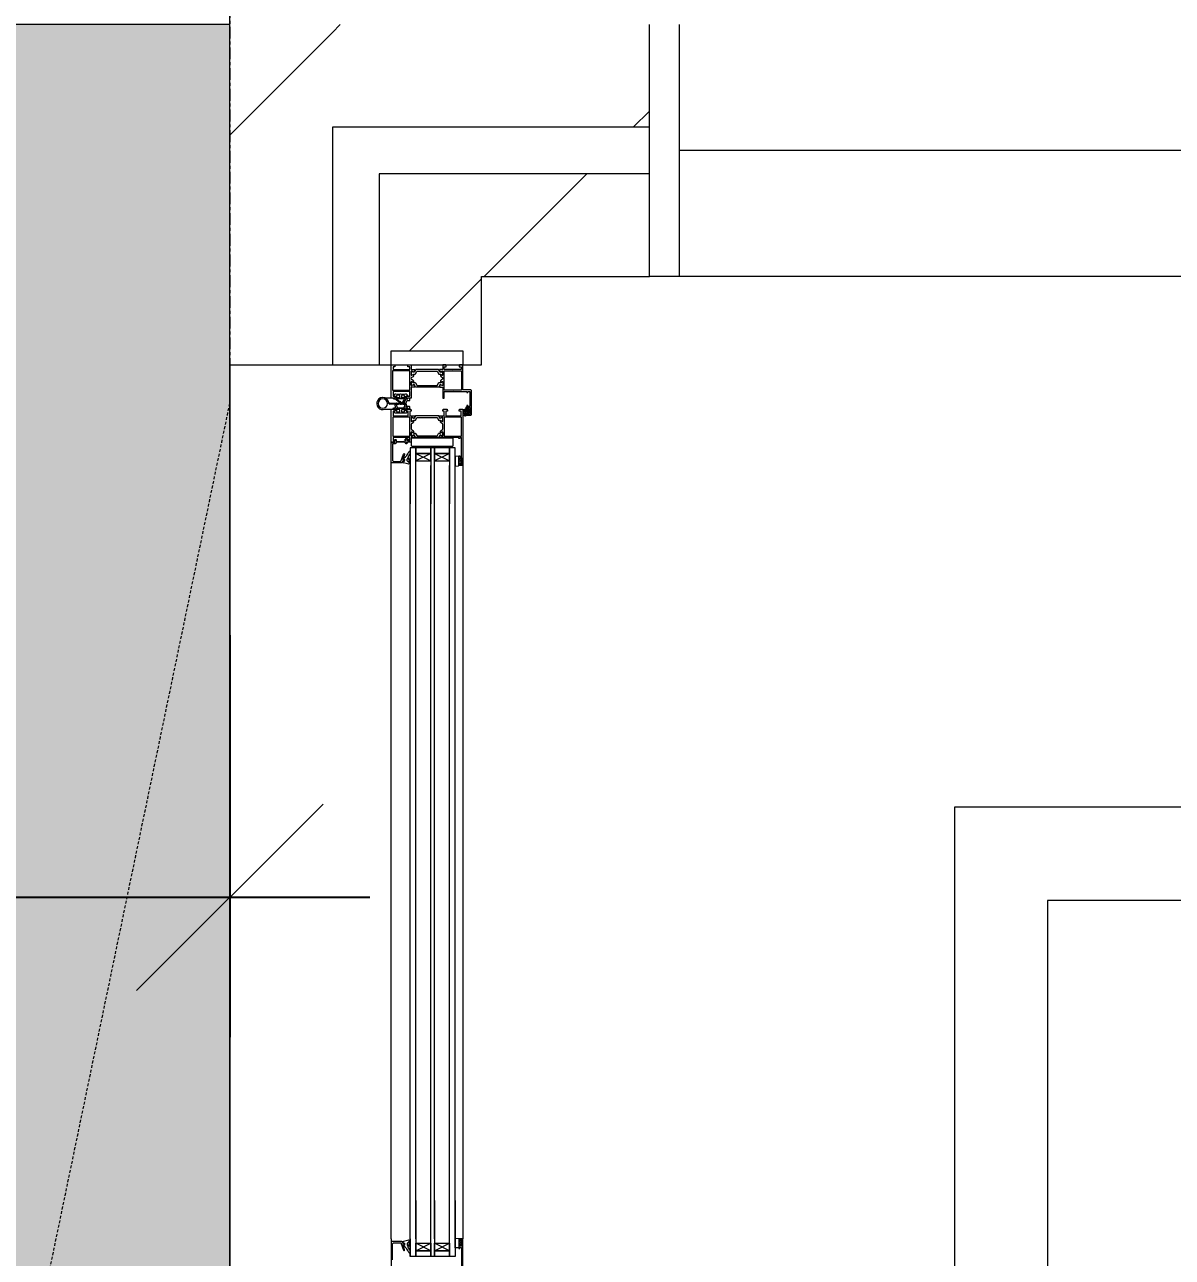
# Model space of a CAD drawing. Header units: millimetres. Extents: x -3370 to 37592, y -25802 to 13127.
# Drawn here: x 8364 to 9595, y 3986 to 5308 of the extents above; entities that cross this region are included whole.
import ezdxf

# ---------------------------------------------------------------- set-up
doc = ezdxf.new("R2010")
doc.units = ezdxf.units.MM
doc.linetypes.add('Dash', pattern=[5, 3, -2])
doc.linetypes.add('Grid Line', pattern=[22.225, 12.7, -3.175, 3.175, -3.175])
for name, color, linetype, lineweight in [('A-ANNO-DIMS', 211, 'Continuous', 9), ('A-DETL', 90, 'Continuous', 9), ('A-DETL-GENF', 92, 'Continuous', 9), ('A-DOOR', 31, 'Continuous', 9), ('A-FLOR', 192, 'Continuous', 18), ('A-GLAZ', 151, 'Continuous', 9), ('A-WALL', 113, 'Continuous', 18), ('A-WALL-PATT', 111, 'Continuous', 18), ('G-IMPT', 8, 'Continuous', 9), ('LG Furniture_dwg _2_', 8, 'Continuous', 9), ('S-GRID', 1, 'Continuous', 9), ('图层 01', 7, 'Continuous', 9)]:
    doc.layers.add(name, color=color, linetype=linetype, lineweight=lineweight)
doc.styles.add('Avenir_1', font='', dxfattribs={"width": 0.8, "height": 200})
doc.styles.get('Avenir_1').set_extended_font_data('Avenir')
doc.dimstyles.new('OJID-2_0mm_Diagonal_Tick', dxfattribs={"dimscale": 304.8, "dimtxt": 282.499429, "dimasz": 0.656168, "dimexe": 0.492126, "dimexo": 0.0625, "dimgap": 0.164042, "dimtad": 1, "dimdsep": 46, "dimtxsty": 'Avenir_1', "dimblk1": 'OBLIQUE', "dimblk2": 'OBLIQUE', "dimsah": 1, "dimcen": 0.09, "dimdle": 0.492126, "dimazin": 3, "dimtfac": 1, "dimtdec": 4, "dimtix": 1, "dimtmove": 0, "dimatfit": 3, "dimtvp": 1, "dimtolj": 1})
pattern_1 = [(45, (0, 0), (-212.132, 212.132), [])]

# ---------------------------------------------------------------- blocks, each defined once
blk = doc.blocks.new('CE fix 3 Pane with Sill _Adjustable_ - 3000_2400-2041138-Lower Ground Floor')
at = {"layer": 'A-GLAZ'}
for p, q in [((1468.25, 135), (1500, 135)), ((1468.25, -135), (1468.25, 135)), ((1500, 135), (1500, -135)), ((519.05, 0), (1468.25, 0))]:
    blk.add_line(p, q, dxfattribs=at)
blk = doc.blocks.new('Aluprof_MB-86-FOLD-LINE_FoldingDoor_3-3-0_In-Open_EN_R-00233_P01 - 2800x2700-2041139-Lower Ground Floor')
at = {"layer": 'A-DETL-GENF'}
for p, q in [((-1477, 115), (-647.7, 115)), ((-647.7, 106.5), (-1477, 106.5)), ((-647.7, 100.5), (-1477, 100.5)), ((-647.7, 84.5), (-1477, 84.5)), ((-647.7, 80.5), (-1477, 80.5)), ((-1496, 58.5), (-1477, 58.5)), ((-647.7, 64.5), (-1477, 64.5)), ((-647.7, 58.5), (-1477, 58.5)), ((-647.7, 58.5), (-628.7, 58.5)), ((-1477, 38), (-1537.5, 38)), ((-647.7, 38), (-1477, 38)), ((-647.7, 38), (-587.2, 38))]:
    blk.add_line(p, q, dxfattribs=at)
at = {"layer": 'A-DOOR'}
blk.add_line((-1585, 38), (-1585, 115), dxfattribs=at)
at = {"layer": 'A-DOOR', "linetype": 'Dash'}
blk.add_line((-581.2, -335), (-1543.5, -135), dxfattribs=at)
at = {"layer": 'G-IMPT'}
for p, q in [((-1507, 60.1), (-1507, 104.1)), ((-1490, 100.5), (-1482, 84.5)), ((-634.7, 100.5), (-642.7, 84.5)), ((-1490, 80.5), (-1482, 64.5)), ((-634.7, 80.5), (-642.7, 64.5)), ((-1551, 54), (-1551, 53.7)), ((-1547.3, 58.1), (-1549, 58.1)), ((-1546.8, 55.4), (-1546.8, 57.6)), ((-1544.3, 54.1), (-1546.4, 54.9)), ((-1540.6, 54.9), (-1542.7, 54.1)), ((-1540.3, 57.6), (-1540.3, 55.4)), ((-1538, 58.1), (-1539.8, 58.1)), ((-1536, 53.7), (-1536, 54)), ((-1501.9, 54.9), (-1501.8, 55.1)), ((-1491.5, 58.5), (-1491.3, 58.5)), ((-1486.3, 56.2), (-1486.2, 56.1)), ((-1482, 55.2), (-1483.9, 55.2)), ((-1481.3, 56.2), (-1481.5, 55.7)), ((-1481.2, 58.5), (-1480.7, 58.5)), ((-1478.7, 56.8), (-1479.9, 51.1)), ((-646, 56.8), (-644.7, 51.1)), ((-643.5, 58.5), (-644, 58.5)), ((-643.3, 56.2), (-643.2, 55.7)), ((-642.7, 55.2), (-640.8, 55.2)), ((-638.4, 56.2), (-638.5, 56.1)), ((-633.1, 58.5), (-633.4, 58.5)), ((-1551, 42.8), (-1551, 42.5)), ((-1536, 42.5), (-1536, 42.8)), ((-1481.8, 50.6), (-1481.7, 52.3)), ((-1480.7, 50.4), (-1481.6, 50.4)), ((-643.9, 50.4), (-643.1, 50.4)), ((-642.9, 50.6), (-643, 52.3))]:
    blk.add_line(p, q, dxfattribs=at)
for points in [[(-1561.1, 93.4), (-1549.5, 93.4), (-1549.5, 95), (-1556.5, 95), (-1556.5, 104.6), (-1556.7, 104.8), (-1556.5, 105), (-1556.5, 113), (-1556.5, 119.2), (-1555.5, 119.2), (-1555.5, 120.2), (-1556.5, 120.2), (-1556.5, 122.4), (-1540.5, 122.4), (-1540.5, 120.2), (-1541.5, 120.2), (-1541.5, 119.2), (-1538.7, 119.2), (-1537.7, 120.2), (-1539.2, 120.2), (-1539.2, 122.8), (-1532.2, 122.8), (-1532.2, 120.2), (-1533.7, 120.2), (-1532.7, 119.2), (-1531, 119.2), (-1531, 123.5), (-1531.5, 124), (-1557.6, 124), (-1558.1, 123.5), (-1558.1, 115), (-1585, 115), (-1585, 111.4), (-1583.5, 111), (-1583, 111), (-1583, 113), (-1580, 113), (-1580, 104.2), (-1579.8, 104), (-1580, 103.8), (-1580, 95), (-1583, 95), (-1583, 97), (-1583.5, 97), (-1585, 96.6), (-1585, 93.4), (-1580, 93.4), (-1580, 90), (-1579.6, 89.7), (-1577.5, 90.6), (-1577.3, 91.3), (-1578.3, 93.1), (-1578.1, 93.5), (-1574.1, 93.5), (-1573.9, 93.1), (-1574.8, 91.4), (-1574.6, 91), (-1573.2, 91), (-1572.3, 91.5), (-1571.4, 93), (-1570.6, 93.5), (-1569.7, 93), (-1568.8, 91.5), (-1567.9, 91), (-1566.5, 91), (-1566.3, 91.4), (-1567.2, 93.1), (-1567, 93.5), (-1563, 93.5), (-1562.8, 93.1), (-1563.8, 91.3), (-1563.6, 90.6), (-1561.5, 89.7), (-1561.1, 90)], [(-1535, 119.4), (-1534.5, 119.8), (-1534.4, 121), (-1534.8, 121.3), (-1535.2, 121.1), (-1535.4, 121), (-1536, 121), (-1536.2, 121.1), (-1536.6, 121.3), (-1537, 121), (-1536.9, 119.8), (-1536.4, 119.4)], [(-1558, 113.4), (-1558, 95), (-1578.5, 95), (-1578.5, 113.4)], [(-1530.5, 95), (-1535.5, 95), (-1535.5, 93.4), (-1536, 93.4), (-1537.5, 93.8), (-1537.5, 95), (-1537.5, 98.2), (-1536, 98.6), (-1535.5, 98.6), (-1535.5, 96.6), (-1530.5, 96.6), (-1530.5, 104.6), (-1530.3, 104.8), (-1530.5, 105), (-1530.5, 113), (-1535.5, 113), (-1535.5, 111), (-1536, 111), (-1537.5, 111.4), (-1537.5, 115), (-1477.5, 115), (-1477, 114.5), (-1477, 110.5), (-1478.7, 110.5), (-1479.7, 111.5), (-1478.2, 111.5), (-1478.2, 113.8), (-1485.2, 113.8), (-1485.2, 111.5), (-1483.7, 111.5), (-1484.7, 110.5), (-1487.4, 110.5), (-1487.4, 111.6), (-1486.4, 111.6), (-1486.4, 113.3), (-1507, 113.3), (-1507, 111.6), (-1506, 111.6), (-1506, 110.5), (-1507, 110.5), (-1507, 104.2), (-1507.2, 104), (-1507, 103.8), (-1507, 90), (-1507.4, 89.7), (-1509.5, 90.6), (-1509.7, 91.3), (-1508.7, 93.1), (-1508.9, 93.5), (-1512.9, 93.5), (-1513.1, 93.1), (-1512.2, 91.4), (-1512.4, 91), (-1513.8, 91), (-1514.7, 91.5), (-1515.6, 93), (-1516.5, 93.5), (-1521, 93.5), (-1521.9, 93), (-1522.8, 91.5), (-1523.7, 91), (-1525.1, 91), (-1525.3, 91.4), (-1524.4, 93.1), (-1524.6, 93.5), (-1528.6, 93.5), (-1528.8, 93.1), (-1527.8, 91.3), (-1528, 90.6), (-1530.1, 89.7), (-1530.5, 90)], [(-1531.4, 116.7), (-1531.3, 116.8), (-1531.2, 116.9), (-1531, 117), (-1530.8, 117.2), (-1530.8, 117.4), (-1531.1, 117.6), (-1531.3, 117.7), (-1531.7, 118.2), (-1532.1, 118.4), (-1536.7, 118.4), (-1537, 118.2), (-1537, 118), (-1533.7, 117.3), (-1533.5, 117.3), (-1532, 116.7), (-1531.9, 116.5), (-1531.6, 116.3), (-1531.5, 116.4)], [(-1529, 113.4), (-1529, 95), (-1508.5, 95), (-1508.5, 113.4)], [(-1480.4, 106.6), (-1478.8, 106.6), (-1478, 106.5), (-1476.7, 106.5), (-1476.4, 106.8), (-1476.7, 110.2), (-1477, 110.5), (-1486.4, 110.5), (-1486.7, 110.2), (-1487, 106.8), (-1486.7, 106.5), (-1485.4, 106.5), (-1484.6, 106.6), (-1483, 106.6), (-1482.3, 106.5), (-1481.1, 106.5)], [(-644.3, 106.6), (-645.9, 106.6), (-646.7, 106.5), (-647.9, 106.5), (-648.2, 106.8), (-648, 110.2), (-647.7, 110.5), (-638.3, 110.5), (-638, 110.2), (-637.7, 106.8), (-638, 106.5), (-639.2, 106.5), (-640, 106.6), (-641.7, 106.6), (-642.3, 106.5), (-643.6, 106.5)], [(-1574.8, 61.6), (-1575.1, 62.5), (-1575.1, 63.8), (-1575.4, 64.2), (-1577.9, 65.4), (-1578.2, 65.8), (-1578.2, 87.2), (-1577.9, 87.6), (-1575.4, 88.8), (-1575.1, 89.2), (-1575.1, 90.5), (-1574.8, 91.4), (-1574, 92.8), (-1574, 93.1), (-1574.4, 93.5), (-1577.8, 93.5), (-1578.2, 93.1), (-1578.2, 92.8), (-1577.3, 91.3), (-1577.1, 90.5), (-1577.1, 90.4), (-1577.3, 90.1), (-1579.8, 89), (-1580, 88.7), (-1580, 64.3), (-1579.8, 64), (-1577.3, 62.9), (-1577.1, 62.6), (-1577.1, 62.5), (-1577.3, 61.7), (-1578.2, 60.2), (-1578.2, 59.9), (-1577.8, 59.5), (-1574.4, 59.5), (-1574, 59.9), (-1574, 60.2)], [(-1566.3, 61.6), (-1566, 62.5), (-1566, 63.8), (-1565.7, 64.2), (-1563.2, 65.4), (-1562.9, 65.8), (-1562.9, 87.2), (-1563.2, 87.6), (-1565.7, 88.8), (-1566, 89.2), (-1566, 90.5), (-1566.3, 91.4), (-1567.1, 92.8), (-1567.1, 93.1), (-1566.7, 93.5), (-1563.3, 93.5), (-1562.9, 93.1), (-1562.9, 92.8), (-1563.8, 91.3), (-1564, 90.5), (-1564, 90.4), (-1563.8, 90.1), (-1561.3, 89), (-1561.1, 88.7), (-1561.1, 64.3), (-1561.3, 64), (-1563.8, 62.9), (-1564, 62.6), (-1564, 62.5), (-1563.8, 61.7), (-1562.9, 60.2), (-1562.9, 59.9), (-1563.3, 59.5), (-1566.7, 59.5), (-1567.1, 59.9), (-1567.1, 60.2)], [(-1525.3, 61.6), (-1525.6, 62.5), (-1525.6, 63.8), (-1525.9, 64.2), (-1528.4, 65.4), (-1528.7, 65.8), (-1528.7, 87.2), (-1528.4, 87.6), (-1525.9, 88.8), (-1525.6, 89.2), (-1525.6, 90.5), (-1525.3, 91.4), (-1524.5, 92.8), (-1524.5, 93.1), (-1524.9, 93.5), (-1528.3, 93.5), (-1528.7, 93.1), (-1528.7, 92.8), (-1527.8, 91.3), (-1527.6, 90.5), (-1527.6, 90.4), (-1527.8, 90.1), (-1530.3, 89), (-1530.5, 88.7), (-1530.5, 64.3), (-1530.3, 64), (-1527.8, 62.9), (-1527.6, 62.6), (-1527.6, 62.5), (-1527.8, 61.7), (-1528.7, 60.2), (-1528.7, 59.9), (-1528.3, 59.5), (-1524.9, 59.5), (-1524.5, 59.9), (-1524.5, 60.2)], [(-1512.2, 61.6), (-1511.9, 62.5), (-1511.9, 63.8), (-1511.6, 64.2), (-1509.1, 65.4), (-1508.8, 65.8), (-1508.8, 87.2), (-1509.1, 87.6), (-1511.6, 88.8), (-1511.9, 89.2), (-1511.9, 90.5), (-1512.2, 91.4), (-1513, 92.8), (-1513, 93.1), (-1512.6, 93.5), (-1509.2, 93.5), (-1508.8, 93.1), (-1508.8, 92.8), (-1509.7, 91.3), (-1509.9, 90.5), (-1509.9, 90.4), (-1509.7, 90.1), (-1507.2, 89), (-1507, 88.7), (-1507, 64.3), (-1507.2, 64), (-1509.7, 62.9), (-1509.9, 62.6), (-1509.9, 62.5), (-1509.7, 61.7), (-1508.8, 60.2), (-1508.8, 59.9), (-1509.2, 59.5), (-1512.6, 59.5), (-1513, 59.9), (-1513, 60.2)], [(-1498, 104.1), (-1498.5, 104.6), (-1506, 104.6), (-1506.5, 104.1), (-1506.5, 60.1), (-1506, 59.6), (-1498.5, 59.6), (-1498, 60.1)], [(-1496, 84.5), (-1490, 84.5), (-1490, 100.5), (-1496, 100.5)], [(-628.7, 84.5), (-634.7, 84.5), (-634.7, 100.5), (-628.7, 100.5)], [(-1496, 64.5), (-1490, 64.5), (-1490, 80.5), (-1496, 80.5)], [(-628.7, 64.5), (-634.7, 64.5), (-634.7, 80.5), (-628.7, 80.5)], [(-1561.1, 59.6), (-1549.5, 59.6), (-1549.5, 54.8), (-1551, 54.4), (-1551.5, 54.4), (-1551.5, 58), (-1556.5, 58), (-1556.5, 48.4), (-1556.7, 48.2), (-1556.5, 48), (-1556.5, 40), (-1551.5, 40), (-1551.5, 42), (-1551, 42), (-1549.5, 41.6), (-1549.5, 38), (-1585, 38), (-1585, 41.6), (-1583.5, 42), (-1583, 42), (-1583, 40), (-1580, 40), (-1580, 48.8), (-1579.8, 49), (-1580, 49.2), (-1580, 58), (-1583, 58), (-1583, 56), (-1583.5, 56), (-1585, 56.4), (-1585, 59.6), (-1580, 59.6), (-1580, 63), (-1579.6, 63.3), (-1577.5, 62.4), (-1577.3, 61.7), (-1578.3, 59.9), (-1578.1, 59.5), (-1574.1, 59.5), (-1573.9, 59.9), (-1574.8, 61.6), (-1574.6, 62), (-1573.2, 62), (-1572.3, 61.5), (-1571.4, 60), (-1570.6, 59.5), (-1569.7, 60), (-1568.8, 61.5), (-1567.9, 62), (-1566.5, 62), (-1566.3, 61.6), (-1567.2, 59.9), (-1567, 59.5), (-1563, 59.5), (-1562.8, 59.9), (-1563.8, 61.7), (-1563.6, 62.4), (-1561.5, 63.3), (-1561.1, 63)], [(-1558, 39.6), (-1558, 58), (-1578.5, 58), (-1578.5, 39.6)], [(-1547.8, 43.1), (-1548.1, 42.4), (-1548.1, 41.6), (-1548.2, 41.1), (-1548.6, 40.7), (-1549.1, 40.6), (-1549.5, 40.6), (-1549.5, 42.2), (-1551.5, 42.2), (-1551.5, 41), (-1552.5, 41), (-1553.9, 42.2), (-1553.9, 43), (-1553.6, 45.5), (-1553.9, 47.9), (-1553.9, 48.5), (-1553.6, 50.9), (-1553.9, 53.4), (-1553.9, 54.2), (-1552.5, 55.4), (-1551.5, 55.4), (-1551.5, 54.2), (-1549.5, 54.2), (-1549.5, 55.8), (-1549.1, 55.8), (-1548.6, 55.7), (-1548.2, 55.3), (-1548.1, 54.8), (-1548.1, 54), (-1547.8, 53.3), (-1544.2, 51.4), (-1544, 51.3), (-1543.7, 50.9), (-1543.7, 48.5), (-1544.1, 48), (-1544.4, 47.7), (-1544.9, 47.2), (-1545.1, 46.7), (-1545.4, 46.2), (-1545.7, 45.7), (-1546.1, 45), (-1546.8, 44)], [(-1533.1, 53.4), (-1533.4, 50.9), (-1533.1, 48.5), (-1533.1, 47.9), (-1533.4, 45.5), (-1533.1, 43), (-1533.1, 42.3), (-1533.1, 42.2), (-1534.5, 41), (-1535.5, 41), (-1535.5, 42.2), (-1537.5, 42.2), (-1537.5, 40), (-1537.9, 40), (-1538.4, 40.1), (-1538.8, 40.5), (-1538.9, 41), (-1538.9, 42.4), (-1539.1, 42.6), (-1542.9, 42.3), (-1543.6, 42.5), (-1544.1, 43.1), (-1544.2, 43.9), (-1543.9, 44.5), (-1543.6, 44.9), (-1543.6, 45.3), (-1543.8, 45.7), (-1544.2, 46.3), (-1544.2, 46.8), (-1543.9, 47.4), (-1543.7, 48.5), (-1543.7, 50.9), (-1543.9, 51.9), (-1544.2, 52.5), (-1544.1, 53.3), (-1543.6, 53.9), (-1542.9, 54.1), (-1539.1, 53.8), (-1538.9, 54), (-1538.9, 55.4), (-1538.8, 55.9), (-1538.4, 56.3), (-1537.9, 56.4), (-1537.5, 56.4), (-1537.5, 54.2), (-1535.5, 54.2), (-1535.5, 55.4), (-1534.5, 55.4), (-1533.1, 54.2), (-1533.1, 54.1)], [(-1542.4, 53), (-1542.8, 53), (-1543, 52.7), (-1542.9, 52.3), (-1542.6, 51.5), (-1542.6, 50.8), (-1542.9, 50), (-1542.9, 49.6), (-1542.5, 48.7), (-1542.5, 47.9), (-1543.1, 46.7), (-1543.1, 46.5), (-1542.6, 45.6), (-1542.6, 44.9), (-1542.9, 44.1), (-1543, 43.7), (-1542.8, 43.4), (-1542.4, 43.4), (-1539.3, 44.4), (-1538.9, 44.9), (-1538.9, 51.5), (-1539.3, 52)], [(-1507, 59.6), (-1502, 59.6), (-1502, 56.4), (-1503.5, 56), (-1504, 56), (-1504, 58), (-1507, 58), (-1507, 49.2), (-1507.2, 49), (-1507, 48.8), (-1507, 40), (-1504, 40), (-1504, 42), (-1503.5, 42), (-1502, 41.6), (-1502, 38), (-1537.5, 38), (-1537.5, 41.6), (-1536, 42), (-1535.5, 42), (-1535.5, 40), (-1530.5, 40), (-1530.5, 48), (-1530.3, 48.2), (-1530.5, 48.4), (-1530.5, 56.4), (-1535.5, 56.4), (-1535.5, 54.4), (-1536, 54.4), (-1537.5, 54.8), (-1537.5, 59.2), (-1536, 59.6), (-1535.5, 59.6), (-1535.5, 58), (-1530.5, 58), (-1530.5, 63), (-1530.1, 63.3), (-1528, 62.4), (-1527.8, 61.7), (-1528.8, 59.9), (-1528.6, 59.5), (-1524.6, 59.5), (-1524.4, 59.9), (-1525.3, 61.6), (-1525.1, 62), (-1523.7, 62), (-1522.8, 61.5), (-1521.9, 60), (-1521, 59.5), (-1516.5, 59.5), (-1515.6, 60), (-1514.7, 61.5), (-1513.8, 62), (-1512.4, 62), (-1512.2, 61.6), (-1513.1, 59.9), (-1512.9, 59.5), (-1508.9, 59.5), (-1508.7, 59.9), (-1509.7, 61.7), (-1509.5, 62.4), (-1507.4, 63.3), (-1507, 63)], [(-1508.6, 39.8), (-1508.6, 58), (-1529, 58), (-1529, 39.8)], [(-1549.9, 49.6), (-1549.9, 52), (-1550.4, 52.5), (-1552, 52.5), (-1552.5, 52), (-1552.5, 49.6), (-1552, 49.1), (-1550.4, 49.1)], [(-1549.9, 44.4), (-1549.9, 46.9), (-1550.4, 47.4), (-1552, 47.4), (-1552.5, 46.9), (-1552.5, 44.4), (-1552, 43.9), (-1550.4, 43.9)], [(-1537.1, 52), (-1537.1, 49.6), (-1536.6, 49.1), (-1535, 49.1), (-1534.5, 49.6), (-1534.5, 52), (-1535, 52.5), (-1536.6, 52.5)], [(-1537.1, 46.9), (-1537.1, 44.4), (-1536.6, 43.9), (-1535, 43.9), (-1534.5, 44.4), (-1534.5, 46.9), (-1535, 47.4), (-1536.6, 47.4)]]:
    blk.add_lwpolyline(points, close=True, dxfattribs=at)
at = {"layer": 'G-IMPT', "flags": 128}
for points in [[(-1535, 115), (-1531.9, 115), (-1531.2, 115.4), (-1530.4, 117), (-1530.3, 117.2), (-1530.3, 117.5), (-1530.4, 117.8), (-1531.2, 119), (-1531.4, 119.2), (-1533.5, 119.2), (-1533.7, 119.4), (-1533.7, 120.2), (-1533.1, 120.2), (-1533.1, 120.8), (-1533.9, 121.7), (-1535, 122.1), (-1536.4, 122.1), (-1537.5, 121.7), (-1538.3, 120.8), (-1538.3, 120.2), (-1537.7, 120.2), (-1537.7, 119.4), (-1537.9, 119.2), (-1539.2, 119.2), (-1539.5, 118.9), (-1539.5, 118.6), (-1539.2, 118.2)], [(-1536.3, 116.6), (-1536.4, 116.7), (-1536.4, 116.8), (-1536.4, 117), (-1536.5, 117.1), (-1536.7, 117.1), (-1537, 117.1), (-1537.2, 117.1), (-1537.2, 116.9), (-1537.2, 116.7), (-1536.9, 116.2)], [(-1534.2, 117), (-1533.4, 116.7), (-1532.1, 116.1), (-1532.1, 115.8), (-1534.7, 115.7)], [(-1436, 106.5), (-1496, 106.5), (-1496, 100.5), (-1436, 100.5)], [(-1479.7, 110.5), (-1479.7, 111.5), (-1479.2, 111.5), (-1479.2, 112), (-1479.4, 112.4), (-1480.2, 113.5), (-1483.2, 113.5), (-1484, 112.4), (-1484.2, 112), (-1484.2, 111.5), (-1483.7, 111.5), (-1483.7, 110.5)], [(-688.7, 106.5), (-628.7, 106.5), (-628.7, 100.5), (-688.7, 100.5)], [(-645, 110.5), (-645, 111.5), (-645.5, 111.5), (-645.5, 112), (-645.3, 112.4), (-644.4, 113.5), (-641.5, 113.5), (-640.7, 112.4), (-640.5, 112), (-640.5, 111.5), (-641, 111.5), (-641, 110.5)], [(-1490, 84.5), (-1482, 84.5), (-1482, 100.5), (-1490, 100.5), (-1490, 84.5), (-1482, 100.5)], [(-634.7, 84.5), (-642.7, 84.5), (-642.7, 100.5), (-634.7, 100.5), (-634.7, 84.5), (-642.7, 100.5)], [(-1436, 84.5), (-1496, 84.5), (-1496, 80.5), (-1436, 80.5)], [(-1490, 64.5), (-1482, 64.5), (-1482, 80.5), (-1490, 80.5), (-1490, 64.5), (-1482, 80.5)], [(-688.7, 84.5), (-628.7, 84.5), (-628.7, 80.5), (-688.7, 80.5)], [(-634.7, 64.5), (-642.7, 64.5), (-642.7, 80.5), (-634.7, 80.5), (-634.7, 64.5), (-642.7, 80.5)], [(-1549.5, 57.6), (-1549.5, 54.5), (-1550.5, 54.5)], [(-1544, 36.5), (-1544, 48), (-1544.3, 48.3), (-1544, 48.6), (-1544, 53.6)], [(-1543, 53.6), (-1543, 48.6), (-1542.7, 48.3), (-1543, 48), (-1543, 36.5)], [(-1536.5, 54.5), (-1537.5, 54.5), (-1537.5, 57.6)], [(-1505.4, 53.6), (-1505.9, 53.9), (-1506, 53.9), (-1506.5, 54.4), (-1506.5, 54.6), (-1506, 55.1), (-1505.6, 55.5), (-1505.5, 55.9), (-1505.4, 56.1), (-1505.4, 56.6), (-1504.9, 57.1), (-1504.4, 57.1), (-1504.2, 56.9), (-1504.2, 55.7), (-1504.2, 55.6)], [(-1502.8, 56.2), (-1503.5, 56), (-1504, 56)], [(-1501.9, 54.9), (-1501.8, 55.1), (-1501, 55.1), (-1500.6, 54.9), (-1500.5, 54.6), (-1500.5, 53.9), (-1501, 53.6)], [(-1436, 64.5), (-1496, 64.5), (-1496, 58.5), (-1436, 58.5)], [(-688.7, 64.5), (-628.7, 64.5), (-628.7, 58.5), (-688.7, 58.5)], [(-1550.5, 42), (-1549.5, 42), (-1549.5, 31.6)], [(-1550, 52.7), (-1548.5, 52.7), (-1548.5, 43.8), (-1550, 43.8)], [(-1544.6, 50), (-1544.6, 50), (-1544.9, 50.7), (-1546.8, 51.6), (-1548.3, 51.9), (-1548.9, 51.4), (-1548.9, 45), (-1548.1, 44.6)], [(-1548.1, 44.6), (-1547.3, 45.3), (-1547, 45.5), (-1546.8, 45.8), (-1546.6, 46.1), (-1546, 47.2), (-1545.6, 47.9), (-1545.3, 48.3), (-1544.8, 48.8), (-1544.6, 50)], [(-1537, 43.8), (-1538.5, 43.8), (-1538.5, 52.7), (-1537, 52.7)], [(-1537.5, 31.6), (-1537.5, 42), (-1536.5, 42)], [(-1501.8, 52.7), (-1502, 52.3), (-1502, 43.8), (-1501.5, 43.3), (-1501.2, 43.3), (-1500.3, 42.4), (-1500.3, 39.9), (-1499.8, 39.4), (-1482.4, 39.4), (-1481.4, 40.4), (-1481.4, 48.4), (-1489.4, 51.3), (-1489.8, 51.9), (-1489.7, 52.3), (-1489, 52.5), (-1483.6, 50.5), (-1483.3, 50.8), (-1483.6, 52.5), (-1482.3, 52.5), (-1481.8, 52), (-1481.8, 50), (-1480.5, 50), (-1480, 49.5), (-1480, 38.5), (-1480.5, 38), (-1501.8, 38), (-1501.8, 39.2), (-1501.7, 39.2), (-1501.5, 39.4), (-1501.5, 41.9), (-1501.7, 42.1), (-1504.2, 42.1), (-1504.2, 41.9), (-1504.4, 41.9), (-1505, 42), (-1505, 43), (-1504.7, 43.3), (-1503.5, 43.3), (-1503, 43.8), (-1503, 51.8), (-1503.5, 52.3)], [(-1481.9, 52.5), (-1484, 52.5), (-1484.2, 51.7)], [(-624.9, 39.4), (-642.3, 39.4), (-643.3, 40.4), (-643.3, 48.4), (-635.3, 51.3), (-634.8, 51.9), (-635, 52.3), (-635.7, 52.5), (-641, 50.5), (-641.4, 50.8), (-641.1, 52.5), (-642.4, 52.5), (-642.9, 52), (-642.9, 50), (-644.2, 50), (-644.7, 49.5), (-644.7, 38.5), (-644.2, 38), (-622.9, 38)], [(-642.8, 52.5), (-640.7, 52.5), (-640.4, 51.7)]]:
    blk.add_lwpolyline(points, dxfattribs=at)
at = {"layer": 'G-IMPT'}
blk.add_lwpolyline([(-587.2, 115), (-647.2, 115), (-647.7, 114.5), (-647.7, 110.5), (-646, 110.5), (-645, 111.5), (-646.5, 111.5), (-646.5, 113.8), (-639.5, 113.8), (-639.5, 111.5), (-641, 111.5), (-640, 110.5), (-637.3, 110.5), (-637.3, 111.6), (-638.3, 111.6), (-638.3, 113.3), (-617.7, 113.3)], dxfattribs=at)
for centre in [(-1481.7, 111.8), (-643, 111.8)]:
    blk.add_circle(centre, 1, dxfattribs=at)
for centre, radius, start, end in [((-1533.5, 130.7), 13.7, 245.6295, 267.0646), ((-1534.8, 117.5), 2.52, 210.3761, 264.8871), ((-1534.8, 117.5), 1.8, 210.0713, 272.5713), ((-1550.5, 54), 0.5, 90, 180), ((-1550, 53.7), 1, 180, 270), ((-1549, 57.6), 0.5, 90, 180), ((-1547.3, 57.6), 0.5, 0, 90), ((-1546.3, 55.4), 0.5, 180, 250), ((-1544.5, 53.6), 0.5, 0, 70), ((-1542.5, 53.6), 0.5, 110, 180), ((-1540.8, 55.4), 0.5, 290, 0), ((-1539.8, 57.6), 0.5, 90, 180), ((-1538, 57.6), 0.5, 360, 90), ((-1537, 53.7), 1, 270, 0), ((-1536.5, 54), 0.5, 360, 90), ((-1503.2, 54.8), 2.5, 207.8181, 264.2608), ((-1503.2, 54.8), 1.3, 142.4765, 5.9378), ((-1503.2, 54.8), 1.3, 142.4765, 5.9378), ((-1507.8, 57.9), 4.24, 327.3213, 333.6588), ((-1502.6, 55.3), 0.883, 345.308, 102.5177), ((-1503.2, 54.8), 2.5, 304.5181, 332.1819), ((-1491.4, 57.7), 0.856, 99.2972, 243.2273), ((-1495.7, 45.2), 12.4, 30.5629, 71.5218), ((-1491.4, 57.7), 0.856, 76.0438, 80.7028), ((-1492.8, 48.5), 10.2, 49.5592, 80.6861), ((-1485.8, 56.3), 0.501, 209.4853, 313.8944), ((-1480.9, 53.3), 5.26, 93.0289, 148.6549), ((-1483.9, 55.9), 0.7, 159.6061, 270), ((-1481.2, 53.8), 4.07, 79.1599, 145.4218), ((-1482.2, 55.9), 0.711, 284.2724, 341.4484), ((-1480, 55.2), 1.63, 95.4564, 144.6225), ((-1480.9, 53.3), 5.26, 81.8499, 86.9711), ((-1480.4, 57.3), 0.538, 301.6612, 86.6979), ((-1480.3, 56.9), 1.57, 355.4519, 87.0238), ((-644.4, 56.9), 1.57, 92.9762, 184.5481), ((-644.2, 57.3), 0.538, 93.3021, 238.3388), ((-643.7, 53.3), 5.26, 93.0289, 98.1501), ((-644.7, 55.2), 1.63, 35.3775, 84.5436), ((-643.5, 53.8), 4.07, 34.5782, 100.8401), ((-643.7, 53.3), 5.26, 31.3451, 86.9711), ((-642.5, 55.9), 0.711, 198.5516, 255.7276), ((-640.8, 55.9), 0.7, 270, 20.3939), ((-629, 45.2), 12.4, 108.4782, 149.4371), ((-638.9, 56.3), 0.501, 226.1056, 330.5147), ((-631.8, 48.5), 10.2, 99.3139, 130.4408), ((-633.3, 57.7), 0.856, 99.2972, 103.9562), ((-633.3, 57.7), 0.856, 296.7727, 80.7028), ((-1550, 42.8), 1, 90, 180), ((-1550.5, 42.5), 0.5, 180, 270), ((-1537, 42.8), 1, 360, 90), ((-1536.5, 42.5), 0.5, 270, 0), ((-1484.7, 51.8), 0.5, 224.7824, 345), ((-1481.9, 52.3), 0.2, 355, 90), ((-1481.6, 50.6), 0.2, 175, 270), ((-1480.7, 51.2), 0.8, 270, 355.7208), ((-643.9, 51.2), 0.8, 184.2792, 270), ((-643.1, 50.6), 0.2, 270, 5), ((-642.8, 52.3), 0.2, 90, 185), ((-640, 51.8), 0.5, 195, 315.2176), ((-1543.5, 29), 6.5, 91.8135, 21.9354), ((-1543.5, 29), 6.5, 158.1636, 241.1866), ((-1550, 31.6), 0.5, 338.1636, 360), ((-1543.5, 29), 5.03, 0, 180), ((-1543.5, 29), 5.03, 180, 360), ((-1543, 36.5), 1.02, 181.1065, 239.4391), ((-1544, 36.5), 1, 287.4369, 359.6021), ((-1537, 31.6), 0.5, 180, 201.9354)]:
    blk.add_arc(centre, radius, start, end, dxfattribs=at)
blk = doc.blocks.new('LG Furniture_dwg _2__LG Furniture_dwg _2__LG Furniture_dwg_YY-1786683-Lower Ground Floor-2227231-Lower Ground Floor-2333687-Lower Ground Floor')
at = {"layer": '图层 01'}
for points in [[(932763.1, -660543.5), (933963.1, -660543.5), (933963.1, -663643.9), (932763.1, -663643.9)], [(932863.1, -660643.5), (933963.1, -660643.5), (933963.1, -663543.9), (932863.1, -663543.9)]]:
    blk.add_lwpolyline(points, close=True, dxfattribs=at)
blk = doc.blocks.new('LG Furniture_dwg _2__LG Furniture_dwg _2_-2222735-Lower Ground Floor-2333706-Lower Ground Floor')
at = {"extrusion": (0, 0, -1), "zscale": -1, "rotation": 180}
blk.add_blockref('LG Furniture_dwg _2__LG Furniture_dwg _2__LG Furniture_dwg_YY-1786683-Lower Ground Floor-2227231-Lower Ground Floor-2333687-Lower Ground Floor', (883512.8, -658469.4), dxfattribs=at)
blk = doc.blocks.new('LG Furniture_dwg _2_-2222735-Lower Ground Floor')
blk.add_blockref('LG Furniture_dwg _2__LG Furniture_dwg _2_-2222735-Lower Ground Floor-2333706-Lower Ground Floor', (-39889.3, -705.5))
blk = doc.blocks.new('_Oblique')
at = {"color": 0, "linetype": 'ByBlock', "lineweight": -2}
blk.add_line((-0.5, -0.5), (0.5, 0.5), dxfattribs=at)

msp = doc.modelspace()

# ---------------------------------------------------------------- hatches: boundary and pattern name
at = {"layer": 'A-DETL-GENF'}
h = msp.add_hatch(color=2, dxfattribs=at)
h.paths.add_polyline_path([(6244.04, -5291.636), (8584.04, -5291.636), (8584.04, 5308.364), (6244.04, 5308.364), (6244.04, -5221.636)])
h.paths.add_polyline_path([(5334.04, -5211.636), (5334.04, 5238.364), (4134.04, 5238.364), (4134.04, -5211.636), (4334.04, -5211.636)])
at = {"layer": 'A-WALL-PATT', "lineweight": 9}
h = msp.add_hatch(dxfattribs=at)
h.set_pattern_fill('FP_2', color=256, style=0, pattern_type=2)
h.set_pattern_definition(pattern_1)
h.paths.add_polyline_path([(8584.04, -5291.636), (8694.04, -5291.636), (8694.04, -4926.636), (8584.04, -4926.636), (8584.04, -5242.636)])
h.paths.add_polyline_path([(8694.04, -1956.636), (8694.04, -1476.636), (8584.04, -1476.636), (8584.04, -1956.636)])
h.paths.add_polyline_path([(8584.04, 1493.364), (8694.04, 1493.364), (8694.04, 1973.364), (8584.04, 1973.364)])
h.paths.add_polyline_path([(8694.04, 4943.364), (8694.04, 5308.364), (8584.04, 5308.364), (8584.04, 4943.364)])
h = msp.add_hatch(dxfattribs=at)
h.set_pattern_fill('FP_2', color=256, style=0, pattern_type=2)
h.set_pattern_definition(pattern_1)
h.paths.add_polyline_path([(8694.04, 5198.364), (9034.04, 5198.364), (9034.04, 5308.364), (8694.04, 5308.364)])
h.paths.add_polyline_path([(16711.351, 5198.364), (16744.04, 5198.364), (16744.04, 5308.364), (16234.04, 5308.364), (16234.04, 5198.364), (16688.484, 5198.364)])
h.paths.add_polyline_path([(12034.04, 5198.364), (15334.04, 5198.364), (15334.04, 5308.364), (12034.04, 5308.364), (12034.04, 5288.532)])
h = msp.add_hatch(dxfattribs=at)
h.set_pattern_fill('FP_2', color=256, style=0, pattern_type=2)
h.set_pattern_definition(pattern_1)
h.paths.add_polyline_path([(8744.04, -5131.636), (8854.04, -5131.636), (8854.04, -4926.636), (8834.04, -4926.636), (8834.04, -4941.636), (8757.04, -4941.636), (8757.04, -4926.636), (8744.04, -4926.636), (8744.04, -5021.636)])
h.paths.add_polyline_path([(8757.04, -1956.636), (8757.04, -1941.636), (8834.04, -1941.636), (8834.04, -1956.636), (8854.04, -1956.636), (8854.04, -1476.636), (8834.04, -1476.636), (8834.04, -1491.636), (8757.04, -1491.636), (8757.04, -1476.636), (8744.04, -1476.636), (8744.04, -1956.636)])
h.paths.add_polyline_path([(8757.04, 1493.364), (8757.04, 1508.364), (8834.04, 1508.364), (8834.04, 1493.364), (8854.04, 1493.364), (8854.04, 1973.364), (8834.04, 1973.364), (8834.04, 1958.364), (8757.04, 1958.364), (8757.04, 1973.364), (8744.04, 1973.364), (8744.04, 1493.364)])
h.paths.add_polyline_path([(8744.04, 4943.364), (8757.04, 4943.364), (8757.04, 4958.364), (8834.04, 4958.364), (8834.04, 4943.364), (8854.04, 4943.364), (8854.04, 5148.364), (8744.04, 5148.364), (8744.04, 4958.364)])
h = msp.add_hatch(dxfattribs=at)
h.set_pattern_fill('FP_2', color=256, style=0, pattern_type=2)
h.set_pattern_definition(pattern_1)
h.paths.add_polyline_path([(8854.04, 5038.364), (9034.04, 5038.364), (9034.04, 5148.364), (8854.04, 5148.364), (8854.04, 5140.399)])
h.paths.add_polyline_path([(12034.04, 5038.364), (15334.04, 5038.364), (15334.04, 5148.364), (12034.04, 5148.364), (12034.04, 5092.574)])
h.paths.add_polyline_path([(16744.04, 5038.364), (16744.04, 5148.364), (16234.04, 5148.364), (16234.04, 5038.364), (16434.041, 5038.364)])

# ---------------------------------------------------------------- linework, layer by layer
at = {"layer": 'A-DETL'}
msp.add_line((8584.04, -5291.636), (8584.04, 5308.364), dxfattribs=at)
at = {"layer": 'A-FLOR'}
for p, q in [((8584.04, 5308.364), (4134.04, 5308.364)), ((8584.04, 4943.364), (8584.04, 1973.364))]:
    msp.add_line(p, q, dxfattribs=at)
at = {"layer": 'A-WALL'}
for p, q in [((8584.04, 4943.364), (8584.04, 6708.364)), ((8854.04, 5038.364), (9034.04, 5038.364)), ((8854.04, 4943.364), (8854.04, 5038.364)), ((10014.99, 5038.364), (9065.79, 5038.364)), ((8757.04, 4943.364), (8757.04, 4958.364)), ((8757.04, 4958.364), (8834.04, 4958.364)), ((8834.04, 4958.364), (8834.04, 4943.364)), ((8584.04, 4943.364), (8757.04, 4943.364)), ((8834.04, 4943.364), (8854.04, 4943.364))]:
    msp.add_line(p, q, dxfattribs=at)
at = {"layer": 'A-WALL', "lineweight": 9}
for p, q in [((9034.04, 5198.364), (8694.04, 5198.364)), ((8694.04, 5198.364), (8694.04, 4943.364)), ((9034.04, 5148.364), (8744.04, 5148.364)), ((8744.04, 5148.364), (8744.04, 4943.364))]:
    msp.add_line(p, q, dxfattribs=at)
at = {"layer": 'S-GRID', "linetype": 'Grid Line'}
msp.add_line((8584.04, 11106.923), (8584.04, -9321.465), dxfattribs=at)

# ---------------------------------------------------------------- block references
at = {"layer": 'A-DOOR', "rotation": 269.9999999999999}
msp.add_blockref('Aluprof_MB-86-FOLD-LINE_FoldingDoor_3-3-0_In-Open_EN_R-00233_P01 - 2800x2700-2041139-Lower Ground Floor', (8719.04, 3358.364), dxfattribs=at)
at = {"layer": 'A-GLAZ', "rotation": 180}
msp.add_blockref('CE fix 3 Pane with Sill _Adjustable_ - 3000_2400-2041138-Lower Ground Floor', (10534.04, 5173.364), dxfattribs=at)
at = {"layer": 'LG Furniture_dwg _2_', "color": 7}
msp.add_blockref('LG Furniture_dwg _2_-2222735-Lower Ground Floor', (0, 0), dxfattribs=at)

# ---------------------------------------------------------------- dimensions: what is measured, and where the dimension line sits
at = {"layer": 'A-ANNO-DIMS'}
msp.add_linear_dim(base=(8584.04, 4372.327), p1=(5334.04, 4672.327), p2=(8584.04, 4672.327), dimstyle='OJID-2_0mm_Diagonal_Tick', override={"dimfxl": 3250}, dxfattribs=at).render()

doc.saveas('drawing.dxf')
